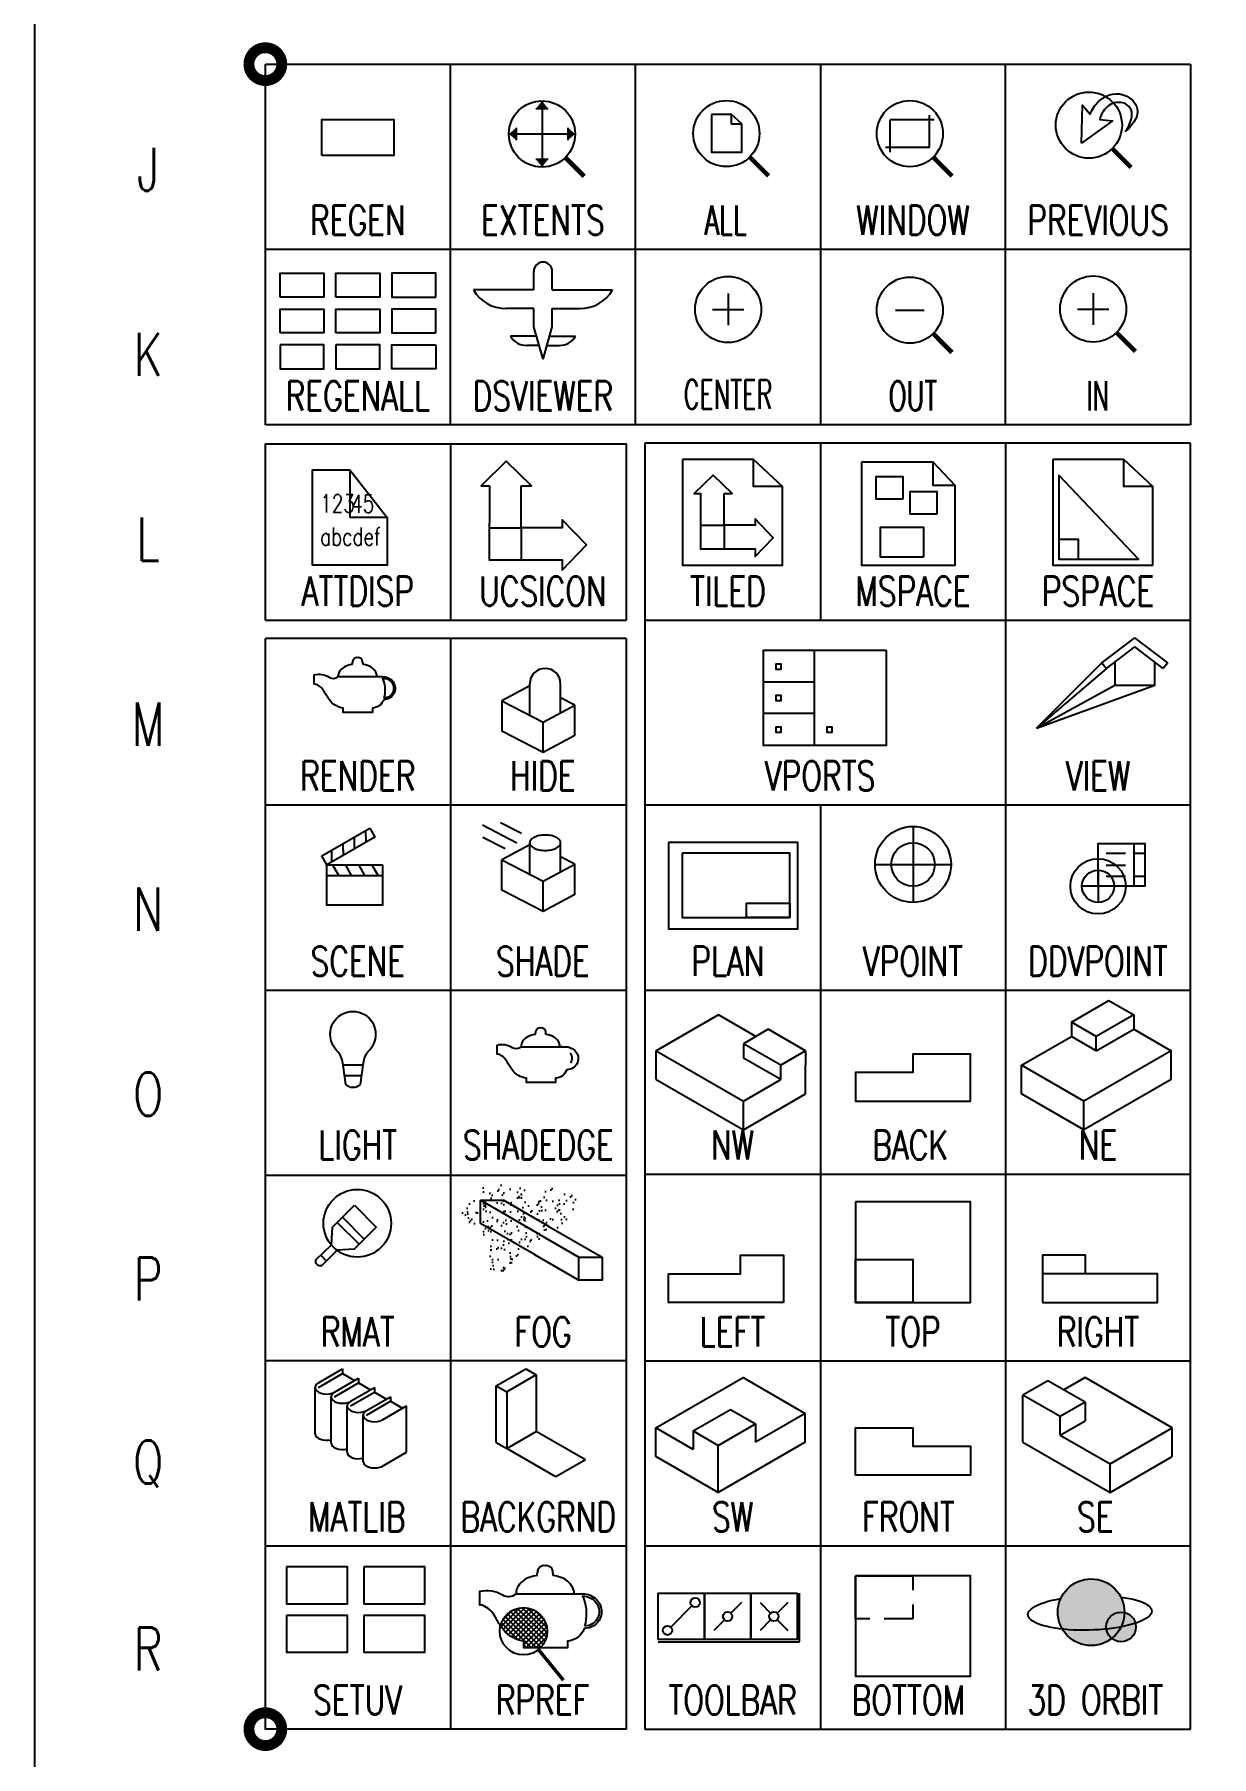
# Model space of a CAD drawing. Extents: x 1.7 to 12.8, y 1.1 to 13.1.
# Drawn here: x 1.716 to 4.274, y 4.138 to 7.881 of the extents above; entities that cross this region are included whole.
import ezdxf
from ezdxf.enums import TextEntityAlignment as Align

# ---------------------------------------------------------------- set-up
doc = ezdxf.new("R2010")
doc.units = 0
doc.header["$MEASUREMENT"] = 0
doc.linetypes.add('Hidden', pattern=[0.1875, 0.125, -0.0625])
for name, color, linetype in [('Borders', 252, 'Continuous'), ('Icons', 7, 'Continuous'), ('Text English', 7, 'Continuous')]:
    doc.layers.add(name, color=color, linetype=linetype)
doc.styles.add('Roman Simplex', font='romans.shx', dxfattribs={"width": 0.75, "height": 0.0625})

# ---------------------------------------------------------------- blocks, each defined once
blk = doc.blocks.new('ZOOM OUT')
at = {"layer": 'Icons', "color": 1}
blk.add_lwpolyline([(3.5869, 7.282), (3.6495, 7.282)], dxfattribs=at)
at = {"layer": 'Icons', "const_width": 0.01}
blk.add_lwpolyline([(3.6689, 7.231), (3.7099, 7.1899)], dxfattribs=at)
at = {"layer": 'Icons'}
blk.add_circle((3.6182, 7.282), 0.0719, dxfattribs=at)
blk = doc.blocks.new('ZOOM CENTER')
at = {"layer": 'Icons', "color": 1}
for points in [[(3.2233, 7.3178), (3.2233, 7.2493)], [(3.1894, 7.2835), (3.2572, 7.2835)]]:
    blk.add_lwpolyline(points, dxfattribs=at)
at = {"layer": 'Icons'}
blk.add_circle((3.2233, 7.2835), 0.0719, dxfattribs=at)
blk = doc.blocks.new('DSVIEWER')
at = {"layer": 'Icons'}
for p, q in [((2.801, 7.326), (2.801, 7.3662)), ((2.8412, 7.326), (2.8412, 7.3662)), ((2.801, 7.326), (2.6703, 7.326)), ((2.8412, 7.326), (2.9719, 7.326)), ((2.801, 7.2857), (2.7407, 7.2857)), ((2.801, 7.2455), (2.801, 7.2857)), ((2.8412, 7.2857), (2.9015, 7.2857)), ((2.8412, 7.2455), (2.8412, 7.2857)), ((2.8067, 7.2254), (2.7507, 7.2254)), ((2.8211, 7.1751), (2.801, 7.2455)), ((2.8211, 7.1751), (2.8412, 7.2455)), ((2.8355, 7.2254), (2.8915, 7.2254)), ((2.8125, 7.2053), (2.7859, 7.2053)), ((2.8297, 7.2053), (2.8563, 7.2053))]:
    blk.add_line(p, q, dxfattribs=at)
for centre, radius, start, end in [((2.8211, 7.3662), 0.0201, 360, 180), ((2.739, 7.3645), 0.0788, 209.2914, 271.2189), ((2.9032, 7.3645), 0.0788, 268.7811, 330.7086), ((2.7851, 7.2447), 0.0394, 209.2914, 271.2189), ((2.8571, 7.2447), 0.0394, 268.7811, 330.7086)]:
    blk.add_arc(centre, radius, start, end, dxfattribs=at)
blk = doc.blocks.new('REGEN')
at = {"layer": 'Icons'}
blk.add_lwpolyline([(2.3408, 7.618), (2.3408, 7.696), (2.4969, 7.696), (2.4969, 7.618)], close=True, dxfattribs=at)
blk = doc.blocks.new('REGEN ALL')
at = {"layer": 'Icons'}
for points in [[(2.2497, 7.3103), (2.2497, 7.3623), (2.3451, 7.3623), (2.3451, 7.3103)], [(2.3711, 7.3103), (2.3711, 7.3623), (2.4665, 7.3623), (2.4665, 7.3103)], [(2.588, 7.3103), (2.588, 7.3623), (2.4926, 7.3623), (2.4926, 7.3103)], [(2.2497, 7.2323), (2.2497, 7.2843), (2.3451, 7.2843), (2.3451, 7.2323)], [(2.3711, 7.2323), (2.3711, 7.2843), (2.4665, 7.2843), (2.4665, 7.2323)], [(2.588, 7.2323), (2.588, 7.2843), (2.4926, 7.2843), (2.4926, 7.2323)], [(2.2497, 7.2063), (2.2497, 7.1543), (2.3451, 7.1543), (2.3451, 7.2063)], [(2.3711, 7.2063), (2.3711, 7.1543), (2.4665, 7.1543), (2.4665, 7.2063)], [(2.588, 7.2063), (2.588, 7.1543), (2.4926, 7.1543), (2.4926, 7.2063)]]:
    blk.add_lwpolyline(points, close=True, dxfattribs=at)
blk = doc.blocks.new('ZOOM ALL')
at = {"layer": 'Icons', "color": 1}
for points in [[(3.1875, 7.707), (3.1875, 7.6252), (3.2531, 7.6252), (3.2531, 7.6864), (3.231, 7.6864), (3.231, 7.707), (3.1875, 7.707)], [(3.2531, 7.6871), (3.231, 7.707)]]:
    blk.add_lwpolyline(points, dxfattribs=at)
at = {"layer": 'Icons', "const_width": 0.01}
blk.add_lwpolyline([(3.2704, 7.6147), (3.3113, 7.5736)], dxfattribs=at)
at = {"layer": 'Icons'}
blk.add_circle((3.2196, 7.6657), 0.0719, dxfattribs=at)
blk = doc.blocks.new('ZOOM EXTENTS')
at = {"layer": 'Icons', "color": 1}
for points in [[(2.8058, 7.7199), (2.8321, 7.7199)], [(2.819, 7.7368), (2.819, 7.5929)], [(2.7627, 7.6783), (2.7627, 7.6514)], [(2.8753, 7.6783), (2.8753, 7.6514)], [(2.747, 7.6648), (2.8909, 7.6648)], [(2.8058, 7.6098), (2.8321, 7.6098)]]:
    blk.add_lwpolyline(points, dxfattribs=at)
at = {"layer": 'Icons', "const_width": 0.01}
blk.add_lwpolyline([(2.8697, 7.6138), (2.9107, 7.5727)], dxfattribs=at)
at = {"layer": 'Icons'}
blk.add_circle((2.819, 7.6648), 0.0719, dxfattribs=at)
at = {"layer": 'Icons', "color": 1}
for points in [[(2.8058, 7.7199), (2.8321, 7.7199), (2.819, 7.7368)], [(2.7627, 7.6783), (2.7627, 7.6514), (2.747, 7.6648)], [(2.8753, 7.6783), (2.8753, 7.6514), (2.8909, 7.6648)], [(2.8058, 7.6098), (2.8321, 7.6098), (2.819, 7.5929)]]:
    blk.add_solid(points, dxfattribs=at)
blk = doc.blocks.new('ZOOM PREVIOUS')
at = {"layer": 'Icons'}
blk.add_lwpolyline([(3.9915, 7.6447), (3.9932, 7.7272), (4.0097, 7.7077, -0.112483), (4.0292, 7.736, -0.091919), (4.0498, 7.749, -0.356106), (4.1076, 7.7307, -0.257179), (4.1099, 7.7001, -0.118424), (4.0869, 7.6706, 0.114901), (4.1005, 7.703, 0.394005), (4.081, 7.7325, 0.249939), (4.0469, 7.7236, 0.149654), (4.0309, 7.6965), (4.0586, 7.6936)], format="xyb", close=True, dxfattribs=at)
at = {"layer": 'Icons', "const_width": 0.01}
blk.add_lwpolyline([(4.058, 7.6331), (4.099, 7.592)], dxfattribs=at)
at = {"layer": 'Icons'}
blk.add_circle((4.0073, 7.6841), 0.0719, dxfattribs=at)
blk = doc.blocks.new('ZOOM WINDOW')
at = {"layer": 'Icons'}
for p, q in [((3.6611, 7.6958), (3.5752, 7.6958)), ((3.5752, 7.6355), (3.5752, 7.6958)), ((3.6611, 7.6355), (3.6611, 7.6958)), ((3.6611, 7.6355), (3.5752, 7.6355))]:
    blk.add_line(p, q, dxfattribs=at)
at = {"layer": 'Icons', "color": 1}
for p, q in [((3.6712, 7.6958), (3.651, 7.6958)), ((3.6611, 7.6857), (3.6611, 7.7058)), ((3.5752, 7.6254), (3.5752, 7.6455)), ((3.5853, 7.6355), (3.5652, 7.6355))]:
    blk.add_line(p, q, dxfattribs=at)
at = {"layer": 'Icons', "const_width": 0.01}
blk.add_lwpolyline([(3.6689, 7.6146), (3.7099, 7.5735)], dxfattribs=at)
at = {"layer": 'Icons'}
blk.add_circle((3.6182, 7.6656), 0.0719, dxfattribs=at)
blk = doc.blocks.new('ATTDISP')
at = {"layer": 'Icons'}
for p, q in [((2.4013, 6.9351), (2.4822, 6.8312)), ((2.4013, 6.9351), (2.4013, 6.8312)), ((2.4822, 6.8312), (2.4013, 6.8312))]:
    blk.add_line(p, q, dxfattribs=at)
blk.add_lwpolyline([(2.4822, 6.8312), (2.4822, 6.7273), (2.3204, 6.7273), (2.3204, 6.9351), (2.4013, 6.9351)], dxfattribs=at)
at = {"layer": 'Icons', "color": 1, "style": 'Roman Simplex', "width": 0.75}
for s, p in [('123', (2.337, 6.8422)), ('abcdef', (2.337, 6.7702))]:
    blk.add_text(s, height=0.03906, dxfattribs=at).set_placement(p)
at = {"layer": 'Icons', "color": 8, "style": 'Roman Simplex', "width": 0.75}
blk.add_text('45', height=0.03906, dxfattribs=at).set_placement((2.4043, 6.8417))
blk = doc.blocks.new('UCSICON')
at = {"layer": 'Icons'}
blk.add_lwpolyline([(2.7737, 6.9004), (2.7959, 6.9004), (2.7414, 6.9534), (2.6868, 6.9004), (2.7045, 6.9004), (2.7044, 6.7393), (2.8626, 6.7393), (2.8626, 6.7171), (2.9156, 6.7716), (2.8626, 6.8262), (2.8626, 6.8085), (2.7737, 6.8085)], close=True, dxfattribs=at)
blk.add_lwpolyline([(2.7044, 6.8085), (2.7737, 6.8085), (2.7737, 6.7393)], dxfattribs=at)
blk = doc.blocks.new('TILED')
at = {"layer": 'Icons'}
blk.add_line((3.2788, 6.9571), (3.3418, 6.8985), dxfattribs=at)
for points in [[(3.1244, 6.9571), (3.1244, 6.7273), (3.3418, 6.7273), (3.3418, 6.8985), (3.2788, 6.8985), (3.2788, 6.9571), (3.1244, 6.9571)], [(3.1631, 6.8148), (3.2151, 6.8148), (3.2151, 6.7629)]]:
    blk.add_lwpolyline(points, dxfattribs=at)
blk.add_lwpolyline([(3.2151, 6.8837), (3.2318, 6.8837), (3.1908, 6.9234), (3.1499, 6.8837), (3.1632, 6.8837), (3.1631, 6.7629), (3.2818, 6.7629), (3.2818, 6.7462), (3.3215, 6.7871), (3.2818, 6.828), (3.2818, 6.8148), (3.2151, 6.8148)], close=True, dxfattribs=at)
blk = doc.blocks.new('MSPACE')
at = {"layer": 'Icons'}
for points in [[(3.5134, 6.9516), (3.5134, 6.7273), (3.7167, 6.7273), (3.7167, 6.9008), (3.6692, 6.9008), (3.6692, 6.9516), (3.5134, 6.9516)], [(3.7167, 6.9008), (3.6692, 6.9516)]]:
    blk.add_lwpolyline(points, dxfattribs=at)
at = {"layer": 'Icons', "color": 7}
for points in [[(3.604, 6.8715), (3.604, 6.9195), (3.5443, 6.9195), (3.5443, 6.8715), (3.604, 6.8715)], [(3.6778, 6.8391), (3.6778, 6.8872), (3.6181, 6.8872), (3.6181, 6.8391), (3.6778, 6.8391)]]:
    blk.add_lwpolyline(points, dxfattribs=at)
at = {"layer": 'Icons', "color": 1}
blk.add_lwpolyline([(3.6488, 6.7457), (3.6488, 6.8098), (3.5538, 6.8098), (3.5538, 6.7457), (3.6488, 6.7457)], dxfattribs=at)
blk = doc.blocks.new('PSPACE')
at = {"layer": 'Icons'}
blk.add_line((4.083, 6.9571), (4.1459, 6.8985), dxfattribs=at)
blk.add_lwpolyline([(3.9286, 6.9571), (3.9286, 6.7273), (4.1459, 6.7273), (4.1459, 6.8985), (4.083, 6.8985), (4.083, 6.9571), (3.9286, 6.9571)], dxfattribs=at)
for points in [[(3.9419, 6.9235), (3.9419, 6.7406), (4.1149, 6.7406)], [(3.9419, 6.7406), (3.9849, 6.7406), (3.9849, 6.7837), (3.9419, 6.7837)]]:
    blk.add_lwpolyline(points, close=True, dxfattribs=at)
blk = doc.blocks.new('RENDER')
at = {"layer": 'Icons'}
for points in [[(2.4189, 6.526), (2.416, 6.5268), (2.4145, 6.526), (2.4123, 6.5253), (2.4108, 6.5245), (2.4101, 6.5238), (2.4093, 6.5223), (2.4086, 6.5216), (2.4079, 6.5201), (2.4071, 6.5187), (2.4071, 6.5172), (2.4071, 6.5157), (2.4064, 6.515), (2.4064, 6.5135), (2.4064, 6.5128), (2.4071, 6.512)], [(2.43, 6.512), (2.43, 6.5128), (2.43, 6.5135), (2.43, 6.515), (2.4292, 6.5157), (2.4292, 6.5172), (2.4292, 6.5187), (2.4285, 6.5201), (2.4285, 6.5216), (2.4278, 6.5223), (2.427, 6.5238), (2.4256, 6.5245), (2.4241, 6.5253), (2.4226, 6.526), (2.4204, 6.5268), (2.4189, 6.526)], [(2.4071, 6.512), (2.4012, 6.5113), (2.3968, 6.5098), (2.3924, 6.5083), (2.3887, 6.5061), (2.3858, 6.5039), (2.3836, 6.5017), (2.3814, 6.4995), (2.3799, 6.4973), (2.3784, 6.4951), (2.3777, 6.4929), (2.3769, 6.4914), (2.3762, 6.4892), (2.3762, 6.4877), (2.3762, 6.487), (2.3762, 6.4862), (2.3762, 6.4855)], [(2.4609, 6.4855), (2.4602, 6.4862), (2.4602, 6.487), (2.4602, 6.4877), (2.4602, 6.4892), (2.4594, 6.4914), (2.4587, 6.4929), (2.458, 6.4951), (2.4565, 6.4973), (2.455, 6.4995), (2.4528, 6.5017), (2.4506, 6.5039), (2.4477, 6.5061), (2.444, 6.5083), (2.4396, 6.5098), (2.4351, 6.5113), (2.43, 6.512)]]:
    blk.add_lwpolyline(points, dxfattribs=at)
for points in [[(2.3762, 6.4855), (2.4727, 6.4855, -0.195887), (2.4926, 6.4774, -0.680888), (2.4749, 6.4354, -0.305043), (2.4506, 6.417), (2.4506, 6.4074), (2.3872, 6.4074), (2.3872, 6.417, -0.207685), (2.3563, 6.4354, -0.032881), (2.3453, 6.4531, 0.170607), (2.3283, 6.4686, 0.11899), (2.3239, 6.4693), (2.3239, 6.4892, -0.206581), (2.3563, 6.484, 0.330911), (2.3762, 6.4855, -1.093662)], [(2.4719, 6.4821), (2.4727, 6.4821, -0.195887), (2.4902, 6.475, -0.66406), (2.476, 6.4388, -0.372504)], [(2.476, 6.4388, 0.15402), (2.4748, 6.4779, 0.13073), (2.4719, 6.4821, 1.79937)]]:
    blk.add_lwpolyline(points, format="xyb", dxfattribs=at)
blk = doc.blocks.new('HIDE')
at = {"layer": 'Icons'}
for p, q in [((2.7923, 6.4654), (2.7319, 6.433)), ((2.7923, 6.4018), (2.7923, 6.4698)), ((2.8593, 6.4071), (2.8593, 6.4698)), ((2.8903, 6.4234), (2.8593, 6.4394)), ((2.7319, 6.433), (2.7319, 6.3666)), ((2.8903, 6.3571), (2.8903, 6.4234)), ((2.8218, 6.3202), (2.7319, 6.3666)), ((2.8218, 6.3202), (2.8218, 6.3865)), ((2.8903, 6.3571), (2.8218, 6.3202))]:
    blk.add_line(p, q, dxfattribs=at)
blk.add_lwpolyline([(2.7319, 6.433), (2.8218, 6.3865), (2.8903, 6.4234)], dxfattribs=at)
blk.add_arc((2.8258, 6.4698), 0.0335, 0, 180, dxfattribs=at)
blk = doc.blocks.new('VIEWPORTS')
at = {"layer": 'Icons'}
for p, q in [((3.41, 6.5421), (3.41, 6.3363)), ((3.41, 6.4735), (3.2992, 6.4735)), ((3.41, 6.4053), (3.2992, 6.4053))]:
    blk.add_line(p, q, dxfattribs=at)
blk.add_lwpolyline([(3.5672, 6.5421), (3.2992, 6.5421), (3.2992, 6.3363), (3.5672, 6.3363)], close=True, dxfattribs=at)
for points in [[(3.3383, 6.5015), (3.3383, 6.5124), (3.3267, 6.5124), (3.3267, 6.5015), (3.3383, 6.5015), (3.3383, 6.5015)], [(3.3383, 6.4333), (3.3383, 6.4442), (3.3267, 6.4442), (3.3267, 6.4333), (3.3383, 6.4333), (3.3383, 6.4333)], [(3.3383, 6.3644), (3.3383, 6.3752), (3.3267, 6.3752), (3.3267, 6.3644), (3.3383, 6.3644), (3.3383, 6.3644)], [(3.4491, 6.3644), (3.4491, 6.3752), (3.4375, 6.3752), (3.4375, 6.3644), (3.4491, 6.3644), (3.4491, 6.3644)]]:
    blk.add_lwpolyline(points, dxfattribs=at)
blk = doc.blocks.new('VIEW')
at = {"layer": 'Icons'}
for p, q in [((4.0357, 6.5154), (4.1071, 6.5699)), ((4.1785, 6.5154), (4.1071, 6.5699)), ((3.8932, 6.3732), (4.0357, 6.5154)), ((4.0357, 6.5154), (4.0452, 6.503)), ((4.0452, 6.503), (4.1071, 6.5502)), ((4.169, 6.503), (4.1071, 6.5502)), ((4.1785, 6.5154), (4.169, 6.503)), ((4.0452, 6.503), (3.8932, 6.3732)), ((3.8932, 6.3732), (4.0635, 6.4668)), ((3.8932, 6.3732), (4.1507, 6.4668))]:
    blk.add_line(p, q, dxfattribs=at)
blk.add_lwpolyline([(4.0639, 6.5173), (4.0635, 6.5173), (4.0635, 6.4668), (4.1507, 6.4668), (4.1507, 6.5173), (4.1503, 6.5173)], dxfattribs=at)
blk = doc.blocks.new('SCENE')
at = {"layer": 'Icons'}
for points in [[(2.4449, 6.1563), (2.4559, 6.1365), (2.3513, 6.076), (2.3403, 6.0959), (2.4449, 6.1563)], [(2.4354, 6.1508), (2.4361, 6.125)], [(2.3616, 6.1083), (2.3616, 6.082)], [(2.386, 6.1223), (2.3868, 6.0965)], [(2.411, 6.1368), (2.411, 6.1105)], [(2.4721, 6.076), (2.4721, 5.9884), (2.3513, 5.9884), (2.3513, 6.076), (2.4721, 6.076)], [(2.3771, 6.0532), (2.3646, 6.0753)], [(2.4051, 6.0532), (2.3926, 6.0753)], [(2.4338, 6.0532), (2.4213, 6.0753)], [(2.4626, 6.0532), (2.45, 6.0753)], [(2.3513, 6.0532), (2.4729, 6.0532)]]:
    blk.add_lwpolyline(points, dxfattribs=at)
blk = doc.blocks.new('SHADE')
at = {"layer": 'Icons'}
for p, q in [((2.7643, 6.1237), (2.6896, 6.1623)), ((2.7741, 6.1445), (2.7288, 6.1679)), ((2.7391, 6.1108), (2.6906, 6.1358)), ((2.7923, 6.12), (2.7319, 6.0875)), ((2.7923, 6.0563), (2.7923, 6.1243)), ((2.8593, 6.0617), (2.8593, 6.1243)), ((2.7319, 6.0212), (2.7319, 6.0875)), ((2.8903, 6.0779), (2.8593, 6.0939)), ((2.8903, 6.0116), (2.8903, 6.0779)), ((2.8218, 5.9748), (2.8218, 6.0411)), ((2.8218, 5.9748), (2.7319, 6.0212)), ((2.8903, 6.0116), (2.8218, 5.9748))]:
    blk.add_line(p, q, dxfattribs=at)
blk.add_lwpolyline([(2.7923, 6.1243, 0.174387), (2.7943, 6.1186, 0.104261), (2.8021, 6.1124, 0.065075), (2.8122, 6.1089, 0.051224), (2.8258, 6.1075, 0.051224), (2.8394, 6.1089, 0.065075), (2.8495, 6.1124, 0.104261), (2.8573, 6.1186, 0.174387), (2.8593, 6.1243, 0.174387), (2.8573, 6.13, 0.104261), (2.8495, 6.1362, 0.065075), (2.8394, 6.1397, 0.051224), (2.8258, 6.1411, 0.051224), (2.8122, 6.1397, 0.065075), (2.8021, 6.1362, 0.104261), (2.7943, 6.13, 0.174387)], format="xyb", close=True, dxfattribs=at)
blk.add_lwpolyline([(2.7319, 6.0875), (2.8218, 6.0411), (2.8903, 6.0779)], dxfattribs=at)
blk = doc.blocks.new('PLAN')
for points in [[(3.09375, 6.125), (3.09375, 5.9375), (3.375, 5.9375), (3.375, 6.125)], [(3.1232, 6.102), (3.1232, 5.9616), (3.3572, 5.9616), (3.3572, 6.102)], [(3.3572, 5.99285), (3.3572, 5.9616), (3.26345, 5.9616), (3.26345, 5.99285)]]:
    blk.add_lwpolyline(points, close=True)
blk = doc.blocks.new('VIEW POINT')
at = {"layer": 'Icons'}
for points in [[(3.6251, 6.1597), (3.6251, 5.9946)], [(3.5426, 6.0772), (3.7076, 6.0772)]]:
    blk.add_lwpolyline(points, dxfattribs=at)
for radius in [0.0826, 0.0472]:
    blk.add_circle((3.6251, 6.0772), radius, dxfattribs=at)
blk = doc.blocks.new('DDVIEWPOINT')
at = {"layer": 'Icons'}
for points in [[(4.0272, 6.0296), (4.0272, 6.1229), (4.1289, 6.1229), (4.1289, 6.0296), (4.0272, 6.0296), (4.0272, 6.0296)], [(4.0449, 6.1017), (4.0869, 6.1017)], [(4.1046, 6.1229), (4.1046, 6.0304)], [(4.1046, 6.1017), (4.1289, 6.1017)], [(4.0449, 6.0758), (4.0869, 6.0758)], [(4.0618, 6.0296), (3.9926, 6.0296)], [(4.0272, 6.0635), (4.0272, 5.9958)], [(4.0449, 6.0516), (4.0869, 6.0516)], [(4.1046, 6.0516), (4.1289, 6.0516)]]:
    blk.add_lwpolyline(points, dxfattribs=at)
for radius in [0.0601, 0.035]:
    blk.add_circle((4.0272, 6.0296), radius, dxfattribs=at)
blk = doc.blocks.new('LIGHT')
at = {"layer": 'Icons', "color": 1}
blk.add_lwpolyline([(2.3866, 5.6406), (2.3859, 5.645, 0.173699), (2.3734, 5.6723, -0.192251), (2.3587, 5.7077, -1.015037), (2.4574, 5.7077, -0.192251), (2.4427, 5.6723, 0.173699), (2.4302, 5.645), (2.4295, 5.6406, -0.392947)], format="xyb", dxfattribs=at)
at = {"layer": 'Icons'}
blk.add_lwpolyline([(2.4295, 5.6406), (2.4235, 5.5986, -0.429394), (2.3926, 5.5986), (2.3866, 5.6406, 0.173699)], format="xyb", dxfattribs=at)
for points in [[(2.4295, 5.6406), (2.3866, 5.6406)], [(2.4263, 5.6178), (2.3898, 5.6178)]]:
    blk.add_lwpolyline(points, dxfattribs=at)
blk = doc.blocks.new('SHADEEDGE')
at = {"layer": 'Icons'}
for points in [[(2.8048, 5.7076), (2.7989, 5.7068), (2.7945, 5.7053), (2.7901, 5.7039), (2.7864, 5.7017), (2.7834, 5.6995), (2.7812, 5.6972), (2.779, 5.695), (2.7775, 5.6928), (2.7761, 5.6906), (2.7753, 5.6884), (2.7746, 5.6869), (2.7738, 5.6847), (2.7738, 5.6832), (2.7738, 5.6825), (2.7738, 5.6818), (2.7738, 5.681)], [(2.8166, 5.7216), (2.8136, 5.7223), (2.8122, 5.7216), (2.81, 5.7208), (2.8085, 5.7201), (2.8077, 5.7193), (2.807, 5.7179), (2.8063, 5.7171), (2.8055, 5.7157), (2.8048, 5.7142), (2.8048, 5.7127), (2.8048, 5.7112), (2.8041, 5.7105), (2.8041, 5.709), (2.8041, 5.7083), (2.8048, 5.7076)], [(2.8276, 5.7076), (2.8276, 5.7083), (2.8276, 5.709), (2.8276, 5.7105), (2.8269, 5.7112), (2.8269, 5.7127), (2.8269, 5.7142), (2.8262, 5.7157), (2.8262, 5.7171), (2.8254, 5.7179), (2.8247, 5.7193), (2.8232, 5.7201), (2.8217, 5.7208), (2.8203, 5.7216), (2.8181, 5.7223), (2.8166, 5.7216)], [(2.8586, 5.681), (2.8578, 5.6818), (2.8578, 5.6825), (2.8578, 5.6832), (2.8578, 5.6847), (2.8571, 5.6869), (2.8564, 5.6884), (2.8556, 5.6906), (2.8542, 5.6928), (2.8527, 5.695), (2.8505, 5.6972), (2.8483, 5.6995), (2.8453, 5.7017), (2.8416, 5.7039), (2.8372, 5.7053), (2.8328, 5.7068), (2.8276, 5.7076)], [(2.7738, 5.681), (2.8166, 5.681)], [(2.8166, 5.681), (2.8586, 5.681)], [(2.863, 5.681), (2.8542, 5.681), (2.863, 5.681), (2.863, 5.681)]]:
    blk.add_lwpolyline(points, dxfattribs=at)
blk.add_lwpolyline([(2.7738, 5.681), (2.8704, 5.681, -0.195887), (2.8903, 5.6729, -0.680888), (2.8726, 5.6309, -0.305043), (2.8483, 5.6125), (2.8483, 5.6029), (2.7849, 5.6029), (2.7849, 5.6125, -0.207685), (2.754, 5.6309, -0.032881), (2.7429, 5.6486, 0.170607), (2.726, 5.6641, 0.11899), (2.7215, 5.6648), (2.7215, 5.6847, -0.206581), (2.754, 5.6796, 0.330911), (2.7738, 5.681, -1.093662)], format="xyb", dxfattribs=at)
blk.add_arc((2.8704, 5.6558), 0.0144, 318.5723, 49.4602, dxfattribs=at)
blk = doc.blocks.new('BACK')
blk.add_lwpolyline([(3.75, 5.5625), (3.75, 5.6651), (3.625, 5.6651), (3.625, 5.625), (3.5, 5.625), (3.5, 5.5625)], close=True)
blk = doc.blocks.new('RMAT')
at = {"layer": 'Icons'}
blk.add_lwpolyline([(2.4116, 5.3367), (2.4587, 5.2888), (2.4108, 5.241), (2.374, 5.2387), (2.3401, 5.2049, -0.58975), (2.3276, 5.2174), (2.3615, 5.2505), (2.3637, 5.2888)], format="xyb", close=True, dxfattribs=at)
at = {"layer": 'Icons', "color": 250}
for points in [[(2.374, 5.2992), (2.4215, 5.2516)], [(2.3854, 5.3106), (2.4326, 5.2627)], [(2.3386, 5.2277), (2.3504, 5.2152)]]:
    blk.add_lwpolyline(points, dxfattribs=at)
at = {"layer": 'Icons'}
blk.add_circle((2.4176, 5.2972), 0.0735, dxfattribs=at)
blk = doc.blocks.new('FOG')
at = {"layer": 'Icons'}
h = blk.add_hatch(dxfattribs=at)
h.set_pattern_fill('AR-SAND', color=256, scale=0.015625, angle=90, style=0)
edge = h.paths.add_edge_path()
edge.add_arc((2.8385, 5.3461), 0.0601, 270, 343.7085)
edge.add_arc((2.8715, 5.3365), 0.0257, 343.7085, 503.1874)
edge.add_arc((2.8468, 5.355), 0.00515, 143.1043, 323.1874, ccw=False)
edge.add_arc((2.8314, 5.3666), 0.0141, 323.1043, 557.9817)
edge.add_arc((2.8106, 5.3598), 0.00771, -130.6317, 17.9817, ccw=False)
edge.add_arc((2.7277, 5.2632), 0.1196, 49.3683, 105.1307)
edge.add_arc((2.6994, 5.3679), 0.0112, 105.1307, 177.518)
edge.add_arc((2.6796, 5.3687), 0.00861, 272.4496, 357.518, ccw=False)
edge.add_arc((2.6816, 5.3218), 0.0384, 92.4496, 279.8977)
edge.add_arc((2.6907, 5.2697), 0.0145, 16.1207, 99.8977, ccw=False)
edge.add_arc((2.6579, 5.2602), 0.0488, -28.8082, 16.1207, ccw=False)
edge.add_arc((2.7282, 5.2215), 0.0315, 151.1918, 342.4346)
edge.add_arc((2.7837, 5.2039), 0.0267, 130.1553, 162.4346, ccw=False)
edge.add_arc((-1.3118, 10.0579), 6.3243, 310.15534, 311.01505)
at = {"layer": 'Icons', "color": 8}
for p, q in [((2.8114, 5.2743), (2.6851, 5.3473)), ((2.6851, 5.3473), (2.7353, 5.3473)), ((2.6851, 5.297), (2.6851, 5.3473)), ((2.8337, 5.2905), (2.7353, 5.3473)), ((2.8029, 5.229), (2.6851, 5.297))]:
    blk.add_line(p, q, dxfattribs=at)
at = {"layer": 'Icons'}
for p, q in [((2.8337, 5.2905), (2.9493, 5.2237)), ((2.8114, 5.2743), (2.899, 5.2237)), ((2.8029, 5.229), (2.899, 5.1735))]:
    blk.add_line(p, q, dxfattribs=at)
at = {"layer": 'Icons', "color": 7}
blk.add_lwpolyline([(2.9493, 5.2237), (2.9493, 5.1735), (2.899, 5.1735), (2.899, 5.2237)], close=True, dxfattribs=at)
blk = doc.blocks.new('LEFT')
blk.add_lwpolyline([(3.3438, 5.125), (3.0938, 5.125), (3.0938, 5.1875), (3.25, 5.1875), (3.25, 5.2276), (3.3438, 5.2276)], close=True)
blk = doc.blocks.new('TOP')
for points in [[(3.5, 5.34375), (3.5, 5.125), (3.75, 5.125), (3.75, 5.34375)], [(3.5, 5.125), (3.5, 5.21875), (3.625, 5.21875), (3.625, 5.125)]]:
    blk.add_lwpolyline(points, close=True)
blk = doc.blocks.new('RIGHT')
blk.add_line((4, 5.1875), (3.9062, 5.1875))
blk.add_lwpolyline([(3.9062, 5.125), (4.1562, 5.125), (4.1562, 5.1875), (4, 5.1875), (4, 5.2276), (3.9062, 5.2276)], close=True)
blk = doc.blocks.new('MATLIB')
at = {"layer": 'Icons'}
for p, q in [((2.3332, 4.9504), (2.3854, 4.9806)), ((2.3854, 4.9806), (2.3854, 4.9705)), ((2.3332, 4.9403), (2.3854, 4.9705)), ((2.368, 4.9303), (2.4202, 4.9605)), ((2.368, 4.9202), (2.4202, 4.9504)), ((2.3854, 4.9705), (2.4115, 4.9554)), ((2.4202, 4.9605), (2.4202, 4.9504)), ((2.4202, 4.9504), (2.4464, 4.9353)), ((2.3259, 4.8398), (2.3259, 4.9403)), ((2.3608, 4.8197), (2.3608, 4.9202)), ((2.4028, 4.9102), (2.4551, 4.9403)), ((2.4028, 4.9001), (2.4551, 4.9303)), ((2.4377, 4.8901), (2.4899, 4.9202)), ((2.4377, 4.88), (2.4899, 4.9102)), ((2.4551, 4.9403), (2.4551, 4.9303)), ((2.4551, 4.9303), (2.4812, 4.9152)), ((2.4899, 4.9202), (2.4899, 4.9102)), ((2.4899, 4.9102), (2.516, 4.8951)), ((2.3956, 4.7996), (2.3956, 4.9001)), ((2.4304, 4.7795), (2.4304, 4.88)), ((2.4725, 4.87), (2.5247, 4.9001)), ((2.5247, 4.7996), (2.5247, 4.9001)), ((2.4725, 4.7694), (2.5247, 4.7996))]:
    blk.add_line(p, q, dxfattribs=at)
for centre, start_param, end_param in [((2.3506, 4.9403), 5.497787, 8.63938), ((2.3854, 4.9202), 5.497787, 8.63938), ((2.4202, 4.9001), 5.497787, 8.63938), ((2.4551, 4.88), 5.497787, 8.63938), ((2.3506, 4.8398), 6.283185, 8.28106), ((2.3854, 4.8197), 6.283185, 8.28106), ((2.4202, 4.7996), 6.283185, 8.28106), ((2.4551, 4.7795), 6.283185, 8.63938)]:
    blk.add_ellipse(centre, major_axis=(-0.0246, 0), ratio=0.57735, start_param=start_param, end_param=end_param, dxfattribs=at)
blk = doc.blocks.new('BACKGROUND')
at = {"layer": 'Icons', "color": 8}
for p, q in [((2.7195, 4.9441), (2.7836, 4.9811)), ((2.7836, 4.9811), (2.8065, 4.9679)), ((2.7195, 4.8208), (2.7195, 4.9441)), ((2.7195, 4.9441), (2.7424, 4.9309)), ((2.8065, 4.9679), (2.7424, 4.9309)), ((2.8065, 4.9679), (2.8065, 4.8445)), ((2.7424, 4.9309), (2.7424, 4.8075)), ((2.7424, 4.8075), (2.8065, 4.8445)), ((2.7195, 4.8208), (2.7424, 4.8075))]:
    blk.add_line(p, q, dxfattribs=at)
at = {"layer": 'Icons', "color": 1}
for p, q in [((2.9133, 4.7828), (2.8065, 4.8445)), ((2.8493, 4.7458), (2.7424, 4.8075)), ((2.9133, 4.7828), (2.8493, 4.7458))]:
    blk.add_line(p, q, dxfattribs=at)
blk = doc.blocks.new('SW')
for p, q in [((3.1475, 4.8458), (3.2287, 4.8926)), ((3.2287, 4.8926), (3.2828, 4.8614)), ((3.1475, 4.8458), (3.1475, 4.8056)), ((3.1475, 4.8458), (3.2016, 4.8145)), ((3.2016, 4.8145), (3.2828, 4.8614)), ((3.2828, 4.8614), (3.2828, 4.8213)), ((3.2016, 4.7119), (3.2016, 4.7744))]:
    blk.add_line(p, q)
for points in [[(3.1475, 4.8056), (3.0663, 4.8525), (3.2558, 4.9619), (3.3911, 4.8838)], [(3.3911, 4.8838), (3.2828, 4.8213)], [(3.3911, 4.8213), (3.3911, 4.8838)], [(3.0663, 4.79), (3.0663, 4.8525)], [(3.3911, 4.8213), (3.2016, 4.7119), (3.0663, 4.79)], [(3.2016, 4.7744), (3.2016, 4.8145)]]:
    blk.add_lwpolyline(points)
blk = doc.blocks.new('NE')
for p, q in [((3.9693, 5.7344), (3.9693, 5.7032)), ((4.1046, 5.75), (4.1046, 5.7188)), ((4.0234, 5.6719), (3.9693, 5.7032)), ((4.0234, 5.6719), (4.1046, 5.7188))]:
    blk.add_line(p, q)
blk.add_lwpolyline([(4.0505, 5.7813), (4.1046, 5.75), (4.0234, 5.7032), (3.9693, 5.7344)], close=True)
for points in [[(4.1046, 5.7188), (4.1858, 5.6719), (3.9963, 5.5625), (3.861, 5.6407), (3.9693, 5.7032)], [(4.0234, 5.6719), (4.0234, 5.7032)], [(4.1858, 5.6094), (4.1858, 5.6719)], [(3.861, 5.5782), (3.861, 5.6407)], [(4.1858, 5.6094), (3.9963, 5.5), (3.861, 5.5782)], [(3.9963, 5.5), (3.9963, 5.5625)]]:
    blk.add_lwpolyline(points)
blk = doc.blocks.new('NW')
for p, q in [((3.3105, 5.7188), (3.2564, 5.6875)), ((3.3917, 5.6719), (3.3105, 5.7188)), ((3.3376, 5.6407), (3.2564, 5.6875)), ((3.2564, 5.6875), (3.2564, 5.6563)), ((3.3376, 5.6094), (3.2564, 5.6563)), ((3.3917, 5.6719), (3.3376, 5.6407)), ((3.3917, 5.6719), (3.3917, 5.6407))]:
    blk.add_line(p, q)
for points in [[(3.2834, 5.7032), (3.2022, 5.75), (3.0669, 5.6719), (3.2564, 5.5625), (3.3376, 5.6094)], [(3.0669, 5.6094), (3.0669, 5.6719)], [(3.3376, 5.6094), (3.3376, 5.6407)], [(3.3917, 5.5782), (3.3917, 5.6407)], [(3.0669, 5.6094), (3.2564, 5.5), (3.3917, 5.5782)], [(3.2564, 5.5), (3.2564, 5.5625)]]:
    blk.add_lwpolyline(points)
blk = doc.blocks.new('FRONT')
blk.add_lwpolyline([(3.5, 4.75), (3.5, 4.8526), (3.625, 4.8526), (3.625, 4.8125), (3.75, 4.8125), (3.75, 4.75)], close=True)
blk = doc.blocks.new('SE')
for p, q in [((3.9179, 4.9551), (3.8638, 4.9239)), ((3.9991, 4.9083), (3.9179, 4.9551)), ((3.945, 4.877), (3.8638, 4.9239)), ((3.9991, 4.9083), (3.945, 4.877)), ((3.9991, 4.9083), (3.9991, 4.8681)), ((3.945, 4.8369), (3.9991, 4.8681))]:
    blk.add_line(p, q)
for points in [[(4.1885, 4.8525), (3.9991, 4.9619), (3.9527, 4.9351)], [(3.8638, 4.8838), (3.8638, 4.9239)], [(3.8638, 4.8213), (3.8638, 4.8838)], [(3.945, 4.8369), (3.945, 4.877)], [(3.945, 4.8369), (4.0532, 4.7744), (4.1885, 4.8525)], [(4.1885, 4.79), (4.1885, 4.8525)], [(4.1885, 4.79), (4.1885, 4.8525)], [(4.1885, 4.79), (4.1885, 4.8525)], [(3.8638, 4.8213), (4.0532, 4.7119), (4.1885, 4.79)], [(4.0532, 4.7119), (4.0532, 4.7744)]]:
    blk.add_lwpolyline(points)
blk = doc.blocks.new('SETUV')
at = {"layer": 'Icons', "color": 8}
for points in [[(2.2639, 4.5504), (2.2639, 4.4703), (2.3964, 4.4703), (2.3964, 4.5504)], [(2.2639, 4.4449), (2.2639, 4.3649), (2.3964, 4.3649), (2.3964, 4.4449)], [(2.4318, 4.4449), (2.4318, 4.3649), (2.5643, 4.3649), (2.5643, 4.4449)]]:
    blk.add_lwpolyline(points, close=True, dxfattribs=at)
at = {"layer": 'Icons', "color": 1}
blk.add_lwpolyline([(2.4318, 4.5504), (2.4318, 4.4703), (2.5643, 4.4703), (2.5643, 4.5504)], close=True, dxfattribs=at)
blk = doc.blocks.new('RPREF')
at = {"layer": 'Icons'}
h = blk.add_hatch(dxfattribs=at)
h.set_pattern_fill('ANSI37', color=1, scale=0.0625, style=0)
h.paths.add_polyline_path([(2.7288, 4.4228, 0.235835), (2.7792, 4.389), (2.7792, 4.3746), (2.8155, 4.3746, 0.195777), (2.8301, 4.4105, 0.886474)])
for points in [[(2.809, 4.5316), (2.8002, 4.5305), (2.7935, 4.5282), (2.7869, 4.526), (2.7814, 4.5227), (2.777, 4.5194), (2.7737, 4.5161), (2.7703, 4.5128), (2.7681, 4.5095), (2.7659, 4.5061), (2.7648, 4.5028), (2.7637, 4.5006), (2.7626, 4.4973), (2.7626, 4.4951), (2.7626, 4.494), (2.7626, 4.4929), (2.7626, 4.4918)], [(2.8267, 4.5526), (2.8223, 4.5537), (2.8201, 4.5526), (2.8168, 4.5515), (2.8145, 4.5503), (2.8134, 4.5492), (2.8123, 4.547), (2.8112, 4.5459), (2.8101, 4.5437), (2.809, 4.5415), (2.809, 4.5393), (2.809, 4.5371), (2.8079, 4.536), (2.8079, 4.5338), (2.8079, 4.5327), (2.809, 4.5316)], [(2.8433, 4.5316), (2.8433, 4.5327), (2.8433, 4.5338), (2.8433, 4.536), (2.8422, 4.5371), (2.8422, 4.5393), (2.8422, 4.5415), (2.8411, 4.5437), (2.8411, 4.5459), (2.84, 4.547), (2.8389, 4.5492), (2.8366, 4.5503), (2.8344, 4.5515), (2.8322, 4.5526), (2.8289, 4.5537), (2.8267, 4.5526)], [(2.8897, 4.4918), (2.8886, 4.4929), (2.8886, 4.494), (2.8886, 4.4951), (2.8886, 4.4973), (2.8875, 4.5006), (2.8864, 4.5028), (2.8853, 4.5061), (2.8831, 4.5095), (2.8809, 4.5128), (2.8775, 4.5161), (2.8742, 4.5194), (2.8698, 4.5227), (2.8643, 4.526), (2.8576, 4.5282), (2.851, 4.5305), (2.8433, 4.5316)]]:
    blk.add_lwpolyline(points, dxfattribs=at)
for points in [[(2.7287, 4.4224, -0.025503), (2.7162, 4.4432, 0.170607), (2.6908, 4.4664, 0.11899), (2.6841, 4.4675), (2.6841, 4.4973, -0.206581), (2.7328, 4.4896, 0.330911), (2.7626, 4.4918)], [(2.7626, 4.4918), (2.9074, 4.4918, -0.195887), (2.9372, 4.4796, -0.680888), (2.9107, 4.4166, -0.305043), (2.8742, 4.389), (2.8742, 4.3746), (2.8155, 4.3746)], [(2.9123, 4.4217, 0.15402), (2.9105, 4.4803, 0.13073), (2.9062, 4.4867, 1.79937)], [(2.9062, 4.4867), (2.9074, 4.4867, -0.195887), (2.9337, 4.476, -0.66406), (2.9123, 4.4217, -0.372504)]]:
    blk.add_lwpolyline(points, format="xyb", dxfattribs=at)
at = {"layer": 'Icons', "color": 1}
blk.add_lwpolyline([(2.8155, 4.3746), (2.7792, 4.3746), (2.7792, 4.389, -0.235835), (2.7288, 4.4228)], format="xyb", dxfattribs=at)
at = {"layer": 'Icons', "const_width": 0.0075}
blk.add_lwpolyline([(2.8112, 4.3707), (2.8654, 4.3041)], dxfattribs=at)
at = {"layer": 'Icons'}
blk.add_circle((2.7787, 4.4105), 0.0514, dxfattribs=at)
blk = doc.blocks.new('TOOLBAR')
at = {"layer": 'Icons'}
for p, q in [((3.3781, 4.3873), (3.3781, 4.4929)), ((3.0715, 4.3873), (3.3781, 4.3873))]:
    blk.add_line(p, q, dxfattribs=at)
at = {"layer": 'Icons', "color": 8}
for p, q in [((3.1448, 4.4657), (3.0987, 4.4196)), ((3.2524, 4.4728), (3.2294, 4.4497)), ((3.2927, 4.4728), (3.3157, 4.4497)), ((3.353, 4.4728), (3.3299, 4.4497)), ((3.2152, 4.4355), (3.1921, 4.4124)), ((3.3157, 4.4355), (3.2927, 4.4124)), ((3.3299, 4.4355), (3.353, 4.4124))]:
    blk.add_line(p, q, dxfattribs=at)
at = {"layer": 'Icons'}
for points in [[(3.0715, 4.3923), (3.0715, 4.4929), (3.172, 4.4929), (3.172, 4.3923)], [(3.172, 4.3923), (3.172, 4.4929), (3.2726, 4.4929), (3.2726, 4.3923)], [(3.2726, 4.3923), (3.2726, 4.4929), (3.3731, 4.4929), (3.3731, 4.3923)]]:
    blk.add_lwpolyline(points, close=True, dxfattribs=at)
at = {"layer": 'Icons', "color": 1}
for centre in [(3.1519, 4.4728), (3.0916, 4.4124), (3.2223, 4.4426), (3.3228, 4.4426)]:
    blk.add_circle(centre, 0.0101, dxfattribs=at)
blk = doc.blocks.new('BOTTOM')
blk.add_lwpolyline([(3.5, 4.53125), (3.5, 4.3125), (3.75, 4.3125), (3.75, 4.53125)], close=True)
at = {"color": 9, "linetype": 'Hidden'}
for points in [[(3.53125, 4.4375), (3.5, 4.4375), (3.5, 4.53125), (3.625, 4.53125), (3.625, 4.5)], [(3.625, 4.46875), (3.625, 4.4375), (3.5625, 4.4375)]]:
    blk.add_lwpolyline(points, dxfattribs=at)
blk = doc.blocks.new('3D ORBIT')
blk.add_hatch(color=3).paths.add_polyline_path([(3.9397, 4.4518, 1), (4.0845, 4.4518, 1)])
h = blk.add_hatch(color=2)
h.dxf.hatch_style = 2
edge = h.paths.add_edge_path()
edge.add_arc((4.0771, 4.4199), 0.0323, 0, 360)
at = {"color": 3}
blk.add_circle((4.0121, 4.4518), 0.0724, dxfattribs=at)
at = {"color": 248}
blk.add_circle((4.0771, 4.4199), 0.0323, dxfattribs=at)
at = {"color": 7, "extrusion": (0, 0, -1)}
blk.add_ellipse((4.0093, 4.4504), major_axis=(-0.1345, -0.0042), ratio=0.278851, start_param=2.103459, end_param=7.374168, dxfattribs=at)

msp = doc.modelspace()

# ---------------------------------------------------------------- linework, layer by layer
at = {"layer": 'Borders'}
for p, q in [((2.2178, 7.8167), (4.2282, 7.8167)), ((2.2178, 7.0327), (2.2178, 7.8167)), ((2.6199, 7.0327), (2.6199, 7.8167)), ((3.022, 7.0327), (3.022, 7.8167)), ((3.4241, 7.8167), (3.4241, 7.0327)), ((3.8262, 7.0327), (3.8262, 7.8167)), ((4.2282, 7.8167), (4.2282, 7.0327)), ((2.2178, 7.4147), (4.2282, 7.4147)), ((4.2282, 7.0327), (2.2178, 7.0327)), ((2.6199, 6.9914), (2.6199, 6.6084)), ((3.0421, 6.9925), (3.0421, 4.1979)), ((4.2282, 6.9925), (3.0421, 6.9925)), ((3.4241, 6.9925), (3.4241, 6.6084)), ((3.8262, 6.9925), (3.8262, 4.1977)), ((4.2282, 4.1979), (4.2282, 6.9925)), ((2.2178, 6.6084), (3.002, 6.6084)), ((3.002, 6.5681), (2.2178, 6.5681)), ((2.6199, 6.5681), (2.6199, 4.1977)), ((3.4241, 6.2068), (3.4241, 4.1977)), ((3.0421, 5.4042), (4.2282, 5.4042)), ((3.0421, 4.9984), (4.2282, 4.9984)), ((3.0421, 4.5963), (4.2282, 4.5963)), ((3.0421, 4.1979), (4.2282, 4.1979))]:
    msp.add_line(p, q, dxfattribs=at)
at = {"layer": 'Borders', "color": 252}
msp.add_lwpolyline([(12.771, 1.1877), (12.771, 13.0104, 0.414214), (12.6506, 13.1308), (1.8365, 13.1308, 0.414214), (1.7161, 13.0104), (1.7161, 1.1877, 0.414214), (1.8365, 1.0672), (12.6506, 1.0672, 0.414214)], format="xyb", close=True, dxfattribs=at)
at = {"layer": 'Borders'}
for points in [[(2.2178, 6.6084), (2.2178, 6.9914), (3.002, 6.9914), (3.002, 6.6084)], [(3.042, 6.6084), (4.2282, 6.6084)], [(3.002, 6.5681), (3.002, 4.1977), (2.2178, 4.1977), (2.2178, 6.5681)], [(2.2163, 6.2068), (3.002, 6.2068)], [(3.042, 6.2068), (4.2282, 6.2068)], [(2.2163, 5.8038), (3.002, 5.8038)], [(3.042, 5.8038), (4.2282, 5.8038)], [(2.2163, 5.4016), (3.002, 5.4016)], [(2.2163, 4.9993), (3.002, 4.9993)], [(2.2163, 4.5963), (3.002, 4.5963)]]:
    msp.add_lwpolyline(points, dxfattribs=at)
at = {"layer": 'Icons', "const_width": 0.0236}
for points in [[(2.1821, 7.8166, 1), (2.2535, 7.8166, 1)], [(2.1821, 4.1977, 1), (2.2535, 4.1977, 1)]]:
    msp.add_lwpolyline(points, format="xyb", close=True, dxfattribs=at)
at = {"layer": 'Icons', "color": 1}
for points in [[(4.0166, 7.3186), (4.0166, 7.2501)], [(3.9827, 7.2844), (4.0505, 7.2844)]]:
    msp.add_lwpolyline(points, dxfattribs=at)
at = {"layer": 'Icons', "const_width": 0.01}
msp.add_lwpolyline([(4.0673, 7.2334), (4.1083, 7.1923)], dxfattribs=at)
at = {"layer": 'Icons'}
msp.add_circle((4.0166, 7.2844), 0.0719, dxfattribs=at)

# ---------------------------------------------------------------- block references
for name in ['ZOOM PREVIOUS', 'ZOOM EXTENTS', 'ZOOM ALL', 'ZOOM WINDOW', 'REGEN', 'DSVIEWER', 'REGEN ALL', 'ZOOM CENTER', 'ZOOM OUT', 'ATTDISP', 'UCSICON', 'TILED', 'MSPACE', 'PSPACE', 'VIEW', 'RENDER', 'VIEWPORTS', 'HIDE', 'SCENE', 'SHADE', 'VIEW POINT', 'PLAN', 'DDVIEWPOINT', 'NE', 'LIGHT', 'NW', 'SHADEEDGE', 'BACK', 'RMAT', 'FOG', 'TOP', 'LEFT', 'RIGHT', 'MATLIB', 'BACKGROUND', 'SW', 'SE', 'FRONT', 'SETUV', 'RPREF', 'BOTTOM', 'TOOLBAR', '3D ORBIT']:
    msp.add_blockref(name, (0, 0))

# ---------------------------------------------------------------- texts
at = {"layer": 'Icons', "style": 'Roman Simplex', "width": 0.75}
msp.add_text('WINDOW', height=0.06336, rotation=360, dxfattribs=at).set_placement((3.6251, 7.4459), align=Align.CENTER)
msp.add_text('REGENALL', height=0.06336, dxfattribs=at).set_placement((2.4188, 7.0639), align=Align.CENTER)
at = {"layer": 'Text English', "color": 7, "linetype": 'Continuous', "style": 'Roman Simplex', "width": 0.75}
for s, p in [('J', (1.9632, 7.588)), ('K', (1.9632, 7.186)), ('L', (1.9632, 6.784)), ('M', (1.9632, 6.382)), ('N', (1.9632, 5.98)), ('O', (1.9632, 5.578)), ('P', (1.9632, 5.176)), ('Q', (1.9632, 4.774)), ('R', (1.9632, 4.372))]:
    msp.add_text(s, height=0.0938, dxfattribs=at).set_placement(p, align=Align.MIDDLE)
at = {"layer": 'Text English', "style": 'Roman Simplex'}
for s, width, p in [('REGEN', 0.75, (2.4188, 7.4459)), ('EXTENTS', 0.75, (2.8209, 7.4459)), ('ALL', 0.65, (3.2183, 7.4459)), ('DSVIEWER', 0.75, (2.8209, 7.0639)), ('CENTER', 0.6, (3.223, 7.0671)), ('OUT', 0.65, (3.6251, 7.0639)), ('IN', 0.6, (4.0265, 7.0639)), ('ATTDISP', 0.75, (2.4188, 6.6396)), ('UCSICON', 0.75, (2.8209, 6.6396)), ('TILED', 0.75, (3.223, 6.6396)), ('MSPACE', 0.75, (3.6251, 6.6396)), ('PSPACE', 0.75, (4.0272, 6.6396)), ('RENDER', 0.75, (2.4188, 6.2381)), ('HIDE', 0.75, (2.8209, 6.2381)), ('VPORTS', 0.75, (3.4231, 6.2381)), ('VIEW', 0.75, (4.0272, 6.2381)), ('SCENE', 0.75, (2.4188, 5.8351)), ('SHADE', 0.75, (2.8209, 5.8351)), ('PLAN', 0.75, (3.223, 5.8351)), ('VPOINT', 0.75, (3.6251, 5.8351)), ('DDVPOINT', 0.75, (4.0272, 5.8351)), ('LIGHT', 0.75, (2.4188, 5.4355)), ('SHADEDGE', 0.75, (2.8109, 5.4355)), ('NW', 0.75, (3.2331, 5.4355)), ('BACK', 0.75, (3.6191, 5.4355)), ('NE', 0.75, (4.0272, 5.4355)), ('RMAT', 0.75, (2.4188, 5.0296)), ('FOG', 0.75, (2.8209, 5.0296)), ('LEFT', 0.75, (3.2331, 5.0296)), ('TOP', 0.75, (3.6251, 5.0296)), ('RIGHT', 0.75, (4.0272, 5.0296)), ('MATLIB', 0.75, (2.4167, 4.6275)), ('BACKGRND', 0.75, (2.8109, 4.6275)), ('SW', 0.75, (3.2331, 4.6275)), ('FRONT', 0.75, (3.6151, 4.6275)), ('SE', 0.75, (4.0212, 4.6275)), ('SETUV', 0.75, (2.4182, 4.2292)), ('RPREF', 0.75, (2.8204, 4.2292)), ('TOOLBAR', 0.75, (3.2331, 4.2292)), ('BOTTOM', 0.75, (3.6151, 4.2292)), ('3D ORBIT', 0.75, (4.0214, 4.2292))]:
    msp.add_text(s, height=0.06336, dxfattribs=dict(at, width=width)).set_placement(p, align=Align.CENTER)
at = {"layer": 'Text English', "style": 'Roman Simplex', "width": 0.75}
msp.add_text('PREVIOUS', height=0.06336, rotation=360, dxfattribs=at).set_placement((4.0272, 7.4459), align=Align.CENTER)

doc.saveas('drawing.dxf')
